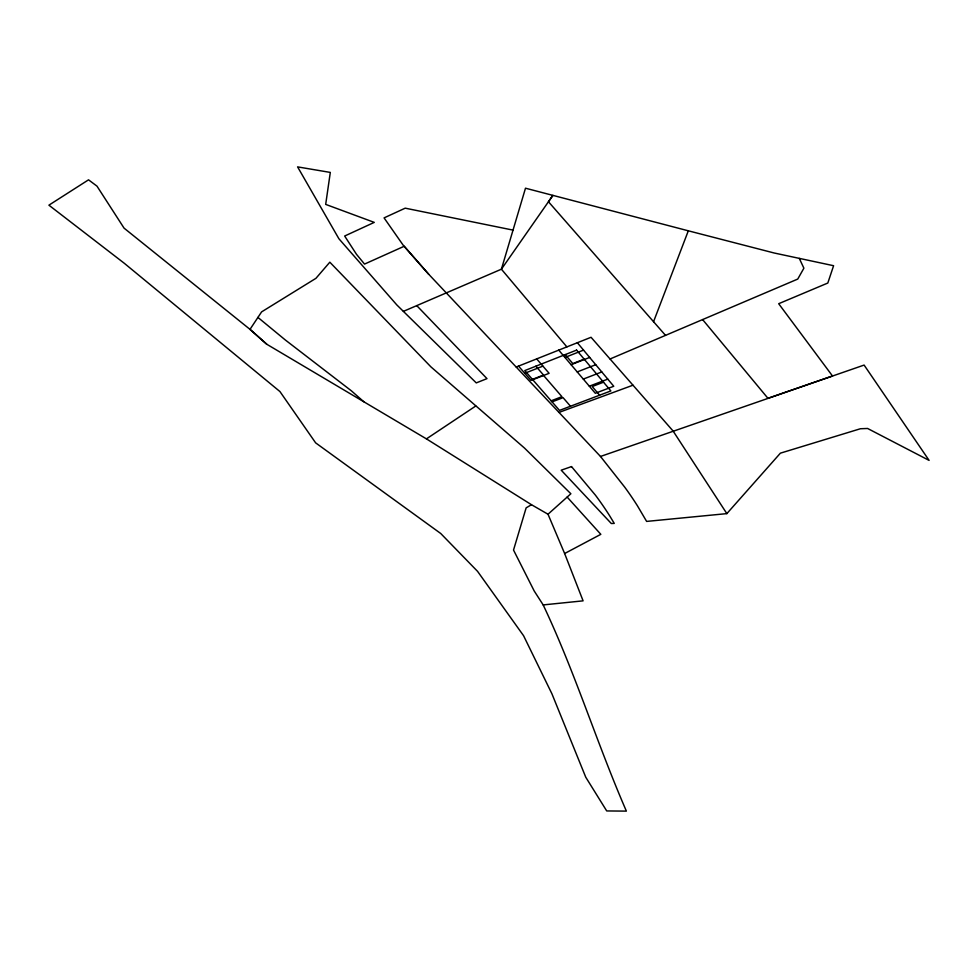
<?xml version="1.0" encoding="UTF-8"?>
<svg xmlns="http://www.w3.org/2000/svg" width="978" height="978" viewBox="0 0 978 978"><rect width="100%" height="100%" fill="white"/><g stroke="black" fill="none" stroke-linecap="round" stroke-linejoin="round"><path stroke-width="1.47" d="M653.548 321.713L688.316 230.808L774.111 252.984L833.598 265.71L827.816 283.033L778.684 303.706L832.498 375.992L767.938 398.303L702.607 319.574M548.01 514.232L570.871 493.756L524.465 448.034L430.882 366.836L329.83 262.19L315.931 278.327L261.603 311.884L250.001 329.354L266.749 344.232L426.432 438.877L531.482 504.709L548.01 514.232L564.636 553.524L583.096 600.847L543.181 604.917L534.22 591.005L513.523 550.052L526.14 507.863L531.482 504.709M600.492 456.457L624.697 487.117A448.609 267.104 16.3 0 1 637.485 505.895L646.629 521.408L726.85 513.621L780.383 453.169L860.432 428.743L867.596 428.474L929.1 460.394L864.112 365.075L600.492 456.457L428.621 274.158L403.058 245.026L384.073 217.886L405.21 208.167L513.022 230.111M426.432 438.877L475.748 406.017M564.636 553.524L600.822 534.33L567.154 497.081M428.621 274.158L404.171 246.273L364.537 264.084L356.505 254.329L344.659 236.028L374.268 222.385L325.686 204.39L330.307 172.421L297.593 166.883L338.889 238.73L396.824 304.928L403.376 311.371L501.408 269.194L552.888 195.38L548.462 201.749L665.517 335.368M610.052 358.987L797.742 279.072L803.892 268.192L799.295 258.4M516.213 367.031L591.054 337.288L673.121 431.066L726.85 513.621M524.783 373.278L542.912 366.127M564.942 357.447L583.536 350.112M532.435 379.378L543.511 375.051L535.858 366.212M584.147 359.134L572.802 363.571L565.223 354.611M571.103 364.708L589.661 357.447M577.216 371.921L595.749 364.721M583.291 379.085L601.788 371.946M551.127 400.821L561.934 396.677L543.585 375.479M589.331 386.2L607.79 379.122M552.057 401.872L563.071 397.667L570.492 406.237M603.512 382.202L592.228 386.518L599.587 395.21M558.964 412.423L632.986 385.198M688.316 230.808L525.492 188.204L501.408 269.194L566.873 346.897M257.923 317.41L285.466 340.099L351.346 390.797L363.779 401.726M266.774 344.232L250.001 329.354L124.059 228.131L96.981 186.138L88.533 179.83L48.9 205.172L124.304 263.29L279.94 391.555L315.637 442.863L440.748 533.511L477.557 571.348L523.585 635.737L551.922 693.793L585.761 777.229L606.715 810.945L626.385 811.117C596.788 743.097 574.978 671.984 543.181 604.917M403.376 311.371L476.262 382.899L486.995 378.633L416.75 305.625M518.523 366.114L531.005 380.405L549.11 373.315L536.678 358.889M558.744 350.124L595.321 393.266L613.756 386.261L577.362 342.728M576.58 350.112L524.77 370.589L559.502 410.405L610.859 390.943L576.58 350.112M571.507 466.592L561.213 470.186L611.311 523.511L614.27 523.413L609.722 515.919A419.586 249.145 16.2 0 0 595.419 495.161L571.507 466.592"/></g></svg>
